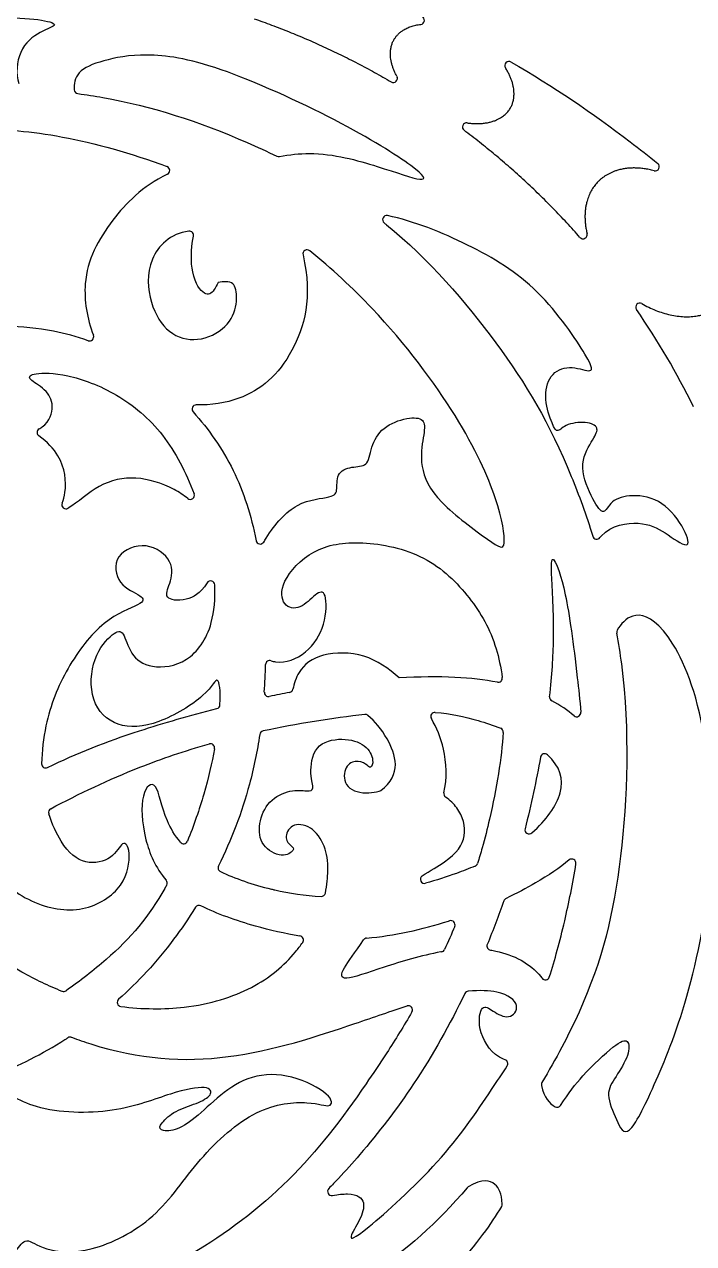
# Model space of a CAD drawing. Header units: millimetres. Extents: x -115 to 95, y -178 to 100.
# Drawn here: x -66.66 to -50.52, y -27.3 to 2.13 of the extents above; entities that cross this region are included whole.
import ezdxf

# ---------------------------------------------------------------- set-up
doc = ezdxf.new("R2010")
doc.units = ezdxf.units.MM
doc.header["$MEASUREMENT"] = 0
doc.layers.add('Layer 03', color=5, linetype='Continuous')

msp = doc.modelspace()

# ---------------------------------------------------------------- linework, layer by layer
at = {"layer": 'Layer 03'}
for centre, radius, start, end in [((-57.111, 2.231), 0.1, 276.4996, 65.7767), ((-54.97, 1.137), 0.1, 60.0553, 212.4138), ((-57.762, 0.829), 0.1, 239.6283, 29.0247), ((-65.359, 0.559), 0.1, 185.7183, 262.6173), ((-55.995, -0.345), 0.1, 82.0171, 233.139), ((-60.526, -0.962), 0.1, 244.0064, 281.7765), ((-63.257, -1.395), 0.1, 296.0806, 69.0192), ((-51.442, -1.304), 0.1, 255.1138, 51.0511), ((-57.919, -2.583), 0.1, 78.2507, 231.2806), ((-62.68, -2.961), 0.1, 347.9715, 96.4277), ((-53.182, -2.943), 0.1, 221.4104, 13.5541), ((-59.842, -3.41), 0.1, 50.8807, 193.1284), ((-51.813, -4.694), 0.1, 59.9721, 214.6135), ((-67.238, -15.34), 18.642, 26.2258, 34.6135), ((-65.089, -5.41), 0.1, 250.5974, 21.3074), ((-62.518, -7.154), 0.1, 88.5605, 222.0621), ((-66.257, -7.72), 0.1, 120.375, 235.6309), ((-62.659, -9.236), 0.1, 230.9515, 21.2162), ((-65.659, -9.464), 0.1, 157.9244, 301.5965), ((-52.852, -10.194), 0.1, 197.463, 320.6883), ((-60.973, -10.313), 0.1, 191.3277, 329.25), ((-62.168, -11.402), 0.1, 2.0551, 148.8119), ((-52.273, -12.546), 0.1, 149.4599, 189.9857), ((-60.742, -13.325), 0.1, 71.8549, 178.6992), ((-55.231, -13.65), 0.1, 259.1168, 7.4915), ((-60.773, -13.994), 0.1, 176.0592, 281.8366), ((-60.282, -13.896), 0.1, 280.8279, 347.6653), ((-53.891, -14.109), 0.1, 173.5346, 241.7241), ((-62.043, -14.289), 0.1, 284.231, 357.2823), ((-58.437, -14.627), 0.1, 50.0356, 96.1569), ((-56.757, -14.576), 0.1, 85.1553, 210.1768), ((-53.336, -14.483), 0.1, 229.6954, 5.0258), ((-60.884, -15.024), 0.1, 101.8802, 171.467), ((-55.207, -14.954), 0.1, 355.9099, 68.4085), ((-62.173, -15.336), 0.1, 349.6179, 105.5388), ((-54.111, -15.576), 0.1, 47.5483, 169.6686), ((-66.146, -15.719), 0.1, 179.0874, 296.4957), ((-58.122, -16.282), 0.1, 282.7931, 306.2468), ((-56.444, -16.44), 0.1, 166.3876, 235.3556), ((-65.981, -16.892), 0.1, 117.9702, 197.7406), ((-54.484, -17.311), 0.1, 166.0249, 311.4736), ((-62.82, -17.548), 0.1, 219.9351, 337.9434), ((-61.889, -18.228), 0.1, 153.8032, 244.255), ((-55.825, -18.096), 0.1, 292.3685, 342.8643), ((-53.453, -18.116), 0.1, 350.9037, 130.098), ((-63.315, -18.596), 0.1, 331.083, 40.9367), ((-57.009, -18.507), 0.1, 122.3359, 286.0734), ((-59.498, -18.82), 0.1, 266.5775, 348.1364), ((-54.997, -19.057), 0.1, 115.4941, 160.8827), ((-62.448, -19.235), 0.1, 63.2259, 148.0837), ((-56.371, -19.603), 0.1, 337.3083, 107.7782), ((-60.029, -19.973), 0.1, 324.5547, 81.307), ((-58.396, -20.026), 0.1, 95.0839, 146.1703), ((-56.615, -20.158), 0.1, 280.2847, 335.2612), ((-55.402, -20.116), 0.1, 157.3491, 261.1095), ((-54.092, -20.835), 0.1, 216.3055, 341.9618), ((-65.716, -21.117), 0.1, 248.5593, 305.2891), ((-64.323, -21.478), 0.1, 131.6977, 262.5605), ((-55.942, -21.307), 0.1, 95.4716, 153.9579), ((-57.397, -21.657), 0.1, 329.85, 107.9934), ((-65.557, -22.415), 0.1, 69.5648, 122.8082), ((-55.097, -22.957), 0.1, 327.5184, 70.1944), ((-54.089, -23.465), 0.1, 149.1739, 192.807), ((-53.807, -23.91), 0.1, 240.6941, 327.0505), ((-59.246, -26.041), 0.1, 136.0371, 281.0507), ((-55.899, -26.017), 0.1, 122.8093, 139.5026), ((-55.232, -26.353), 0.1, 329.1921, 4.7288)]:
    msp.add_arc(centre, radius, start, end, dxfattribs=at)
for points, knots in [([(-74.664, -1.857), (-74.649, -1.757), (-74.674, -1.594), (-75.211, -1.763), (-75.841, -1.376), (-75.522, -0.36), (-73.884, 1.181), (-71.591, 1.952), (-69.01, 2.337), (-67.828, 2.324), (-67.37, 2.311), (-66.911, 2.298), (-66.257, 2.259), (-65.775, 2.123), (-66.272, 1.988), (-66.814, 1.563), (-66.876, 0.933), (-66.797, 0.707)], [-197.460913, -197.460913, -197.460913, -197.460913, -196.70404, -195.477063, -194.250086, -193.02311, -191.796133, -190.569156, -189.34218, -188.115203, -188.115203, -188.115203, -186.888226, -185.66125, -184.434273, -183.207296, -182.083755, -182.083755, -182.083755, -182.083755]), ([(-60.506, -1.06), (-60.269, -1.011), (-59.419, -0.924), (-58.063, -1.306), (-56.905, -1.727), (-57.048, -1.426), (-58.955, -0.218), (-62.189, 1.245), (-63.798, 1.461), (-64.815, 1.262), (-65.412, 1.007), (-65.473, 0.692), (-65.458, 0.549)], [-61.54508, -61.54508, -61.54508, -61.54508, -61.050871, -59.823894, -58.596917, -57.369941, -56.142964, -54.915987, -53.689011, -52.462034, -51.235057, -50.096682, -50.096682, -50.096682, -50.096682]), ([(-54.92, 1.223), (-53.899, 0.635), (-52.718, -0.169), (-51.599, -1.049), (-51.379, -1.226)], [-47.017226, -47.017226, -47.017226, -47.017226, -45.380421, -44.973376, -44.973376, -44.973376, -44.973376]), ([(-65.371, 0.46), (-65.17, 0.433), (-63.804, 0.225), (-62.213, -0.29), (-60.809, -0.936), (-60.57, -1.052)], [-49.962468, -49.962468, -49.962468, -49.962468, -49.707962, -48.239048, -47.936027, -47.936027, -47.936027, -47.936027]), ([(-68.592, -5.157), (-68.484, -4.898), (-68.293, -4.165), (-68.454, -2.829), (-69.487, -1.634), (-70.374, -1.341), (-71.485, -1.753), (-71.848, -2.514), (-71.812, -3.136), (-71.539, -3.408), (-71.267, -3.317), (-71.042, -2.87), (-70.469, -2.94), (-70.346, -3.449), (-70.479, -4.28), (-71.024, -5.008), (-71.639, -5.227), (-72.337, -5.063), (-72.631, -4.639), (-72.59, -4.372), (-72.384, -4.434), (-72.261, -4.666), (-72.145, -4.871), (-71.769, -4.926), (-71.393, -4.796), (-71.058, -4.434), (-71.154, -3.825), (-71.53, -3.593), (-71.974, -3.688), (-72.22, -3.846), (-72.562, -3.559), (-72.737, -3.087), (-72.625, -2.531), (-71.987, -1.712), (-70.97, -1.142), (-69.838, -0.631), (-67.864, -0.363), (-66.025, -0.462), (-64.183, -0.94), (-63.278, -1.28), (-63.221, -1.302)], [492.701842, 492.701842, 492.701842, 492.701842, 493.580743, 495.049657, 496.518571, 497.987485, 499.456399, 500.925313, 502.394227, 503.863141, 505.332055, 506.800969, 508.269883, 509.738797, 511.207711, 512.676625, 514.145539, 515.614453, 517.083367, 518.552281, 520.021195, 521.490109, 522.959023, 524.427937, 525.896851, 527.365765, 528.834679, 530.303593, 531.772507, 533.241421, 534.710335, 536.179249, 537.648163, 539.117077, 540.585991, 542.054905, 543.523819, 544.992733, 546.461647, 546.559853, 546.559853, 546.559853, 546.559853]), ([(-63.213, -1.485), (-63.823, -1.784), (-64.639, -2.619), (-65.329, -3.876), (-65.153, -4.97), (-64.996, -5.374)], [484.758772, 484.758772, 484.758772, 484.758772, 486.592025, 488.629703, 490.007045, 490.007045, 490.007045, 490.007045]), ([(-52.774, -10.258), (-52.764, -10.245), (-52.508, -9.949), (-51.753, -9.842), (-51.223, -10.108), (-50.572, -10.6), (-50.681, -10.1), (-51.243, -9.335), (-52.026, -9.194), (-52.533, -9.36), (-52.674, -9.751), (-52.923, -9.407), (-53.315, -8.532), (-52.958, -7.895), (-52.776, -7.622), (-53.015, -7.451), (-53.606, -7.497), (-53.802, -7.745), (-53.912, -7.567), (-54.14, -6.917), (-54.008, -6.3), (-53.519, -6.081), (-52.974, -6.291), (-52.905, -6.124), (-54.222, -4.184), (-55.899, -3.167), (-57.266, -2.617), (-57.899, -2.485)], [146.630512, 146.630512, 146.630512, 146.630512, 146.684671, 147.911648, 149.138624, 150.365601, 151.592578, 152.819554, 154.046531, 155.273508, 156.500485, 157.727461, 158.954438, 160.181415, 161.408391, 162.635368, 163.862345, 165.089322, 166.316298, 167.543275, 168.770252, 169.997228, 171.224205, 172.451182, 173.678159, 174.905135, 176.121542, 176.121542, 176.121542, 176.121542]), ([(-62.691, -2.862), (-63.149, -2.914), (-63.75, -3.549), (-63.66, -4.635), (-63.201, -5.367), (-62.491, -5.564), (-61.737, -5.203), (-61.508, -4.602), (-61.562, -4.132), (-61.715, -4.056), (-61.985, -4.096)], [74.358425, 74.358425, 74.358425, 74.358425, 75.109079, 75.93351, 76.75794, 77.58237, 78.406801, 79.231231, 80.055662, 80.880092, 80.880092, 80.880092, 80.880092]), ([(-57.982, -2.661), (-57.964, -2.675), (-56.916, -3.521), (-55.129, -5.595), (-53.791, -7.828), (-53.108, -9.712), (-52.947, -10.224)], [176.38863, 176.38863, 176.38863, 176.38863, 176.413507, 177.882421, 179.351335, 179.861244, 179.861244, 179.861244, 179.861244]), ([(-61.985, -4.096), (-62.02, -4.165), (-62.12, -4.36), (-62.291, -4.446), (-62.635, -4.034), (-62.652, -3.31), (-62.582, -2.982)], [70.269484, 70.269484, 70.269484, 70.269484, 70.806179, 72.033156, 73.260132, 74.169134, 74.169134, 74.169134, 74.169134]), ([(-59.94, -3.432), (-59.699, -4.464), (-60.144, -5.988), (-61.203, -6.919), (-62.158, -7.063), (-62.515, -7.054)], [-317.207712, -317.207712, -317.207712, -317.207712, -315.340453, -313.302774, -312.101965, -312.101965, -312.101965, -312.101965]), ([(-60.887, -10.364), (-60.868, -10.332), (-60.634, -9.951), (-60.1, -9.344), (-59.17, -9.297), (-59.111, -9.12), (-59.135, -8.649), (-58.699, -8.532), (-58.346, -8.543), (-58.306, -8.002), (-57.974, -7.531), (-57.324, -7.33), (-56.97, -7.401), (-57.029, -7.79), (-57.147, -8.52), (-56.77, -9.368), (-55.286, -10.451), (-55.015, -10.604), (-55.18, -9.438), (-56.075, -7.448), (-57.869, -5.031), (-59.259, -3.755), (-59.779, -3.332)], [-344.895369, -344.895369, -344.895369, -344.895369, -344.76296, -343.294046, -341.825132, -340.356218, -338.887304, -337.41839, -335.949476, -334.480562, -333.011648, -331.542734, -330.07382, -328.604906, -327.135992, -325.667078, -324.198164, -322.72925, -321.260336, -319.791422, -318.322508, -317.455981, -317.455981, -317.455981, -317.455981]), ([(-65.122, -5.504), (-65.403, -5.405), (-66.459, -5.125), (-67.602, -5.125), (-68.369, -5.269), (-68.478, -5.293)], [490.235177, 490.235177, 490.235177, 490.235177, 490.766129, 492.235043, 492.48377, 492.48377, 492.48377, 492.48377]), ([(-66.307, -7.634), (-66.281, -7.619), (-66.054, -7.469), (-65.925, -7.055), (-66.139, -6.66), (-66.608, -6.425), (-66.491, -6.276), (-65.691, -6.276), (-64.421, -6.735), (-63.259, -7.705), (-62.769, -8.678), (-62.566, -9.199)], [351.288588, 351.288588, 351.288588, 351.288588, 351.462673, 352.931587, 354.400501, 355.869415, 357.338329, 358.807243, 360.276157, 361.745071, 363.210971, 363.210971, 363.210971, 363.210971]), ([(-62.592, -7.221), (-62.219, -7.635), (-61.553, -8.581), (-61.193, -9.72), (-61.071, -10.333)], [-311.868961, -311.868961, -311.868961, -311.868961, -311.085011, -310.308172, -310.308172, -310.308172, -310.308172]), ([(-65.752, -9.426), (-65.72, -9.346), (-65.631, -9.01), (-65.705, -8.381), (-66.11, -7.942), (-66.313, -7.803)], [347.881231, 347.881231, 347.881231, 347.881231, 348.384382, 349.853296, 350.753705, 350.753705, 350.753705, 350.753705]), ([(-62.722, -9.313), (-62.823, -9.231), (-63.232, -8.974), (-63.978, -8.747), (-64.85, -8.92), (-65.373, -9.405), (-65.607, -9.549)], [344.319964, 344.319964, 344.319964, 344.319964, 344.697978, 345.699755, 346.701532, 347.630476, 347.630476, 347.630476, 347.630476]), ([(-62.254, -11.35), (-62.416, -11.619), (-62.837, -11.819), (-63.323, -11.733), (-63.146, -11.4), (-63.031, -10.828), (-63.697, -10.319), (-64.539, -10.651), (-64.435, -11.421), (-63.77, -11.67), (-63.77, -11.858), (-64.747, -12.18), (-65.673, -13.397), (-66.142, -14.564), (-66.241, -15.408), (-66.246, -15.717)], [-363.200293, -363.200293, -363.200293, -363.200293, -362.53148, -361.638168, -360.744855, -359.851543, -358.95823, -358.064917, -357.171605, -356.278292, -355.38498, -354.491667, -353.598354, -352.705042, -352.178621, -352.178621, -352.178621, -352.178621]), ([(-60.711, -13.23), (-60.675, -13.242), (-60.391, -13.309), (-59.826, -13.083), (-59.373, -12.378), (-59.363, -11.505), (-59.626, -11.589), (-60.005, -12.01), (-60.437, -11.936), (-60.517, -11.358), (-59.741, -10.495), (-58.577, -10.295), (-56.938, -10.632), (-55.86, -11.704), (-55.336, -12.617), (-55.166, -13.381), (-55.132, -13.637)], [825.48289, 825.48289, 825.48289, 825.48289, 825.702735, 827.171649, 828.640563, 830.109477, 831.578391, 833.047305, 834.516219, 835.985133, 837.454047, 838.922961, 840.391875, 841.860789, 843.329703, 843.951999, 843.951999, 843.951999, 843.951999]), ([(-53.99, -14.098), (-53.932, -13.584), (-53.857, -12.405), (-53.972, -10.917), (-53.924, -10.632), (-53.604, -11.427), (-53.386, -13.026), (-53.262, -14.184), (-53.236, -14.474)], [576.6648, 576.6648, 576.6648, 576.6648, 577.661101, 579.242905, 580.82471, 582.406514, 583.988319, 584.489516, 584.489516, 584.489516, 584.489516]), ([(-61.943, -14.293), (-61.926, -13.932), (-61.995, -13.509), (-62.179, -14.035), (-63.467, -14.815), (-64.454, -14.877), (-65.108, -14.244), (-65.039, -13.108), (-64.488, -12.515), (-64.269, -12.484), (-64.124, -13.087), (-63.645, -13.441), (-62.709, -13.327), (-62.122, -12.528), (-62.056, -11.731), (-62.068, -11.399)], [-381.818884, -381.818884, -381.818884, -381.818884, -380.55633, -379.087416, -377.618502, -376.149588, -374.680674, -373.21176, -371.742846, -370.273932, -368.805018, -367.336104, -365.86719, -364.398276, -363.456432, -363.456432, -363.456432, -363.456432]), ([(-53.723, -23.965), (-53.529, -23.665), (-53.163, -23.184), (-52.365, -22.445), (-52.071, -22.34), (-52.052, -22.731), (-52.404, -23.297), (-52.657, -23.668), (-52.367, -24.333), (-52.127, -24.852), (-51.498, -23.59), (-50.661, -21.566), (-49.925, -18.1), (-50.258, -14.154), (-51.29, -12.219), (-52.005, -12.036), (-52.271, -12.346), (-52.359, -12.495)], [148.740867, 148.740867, 148.740867, 148.740867, 149.682233, 150.909209, 152.136186, 153.363163, 154.59014, 155.817116, 157.044093, 158.27107, 159.498046, 160.725023, 161.952, 163.178977, 164.405953, 165.63293, 166.676542, 166.676542, 166.676542, 166.676542]), ([(-52.372, -12.563), (-52.328, -12.81), (-52.042, -14.681), (-52.176, -18.2), (-52.83, -20.95), (-53.837, -22.846), (-54.175, -23.414)], [166.747273, 166.747273, 166.747273, 166.747273, 166.971317, 168.440231, 169.909145, 170.554465, 170.554465, 170.554465, 170.554465]), ([(-57.622, -13.646), (-57.87, -13.416), (-58.448, -13.015), (-59.528, -13.028), (-60.036, -13.403), (-60.155, -13.786), (-60.184, -13.917)], [821.178408, 821.178408, 821.178408, 821.178408, 822.091719, 823.042731, 823.993743, 824.58718, 824.58718, 824.58718, 824.58718]), ([(-55.25, -13.749), (-55.556, -13.69), (-56.259, -13.606), (-57.134, -13.616), (-57.622, -13.646)], [844.148749, 844.148749, 844.148749, 844.148749, 844.729552, 845.350554, 845.350554, 845.350554, 845.350554]), ([(-66.101, -15.808), (-65.398, -15.458), (-64.162, -14.98), (-62.665, -14.549), (-62.019, -14.386)], [-383.560926, -383.560926, -383.560926, -383.560926, -382.630292, -381.946383, -381.946383, -381.946383, -381.946383]), ([(-58.063, -16.363), (-57.54, -15.979), (-57.805, -15.168), (-58.207, -14.689), (-58.372, -14.551)], [-745.4932, -745.4932, -745.4932, -745.4932, -744.552288, -743.938107, -743.938107, -743.938107, -743.938107]), ([(-56.541, -16.417), (-56.458, -16.074), (-56.493, -15.353), (-56.713, -14.85), (-56.843, -14.627)], [708.708339, 708.708339, 708.708339, 708.708339, 709.599889, 710.365704, 710.365704, 710.365704, 710.365704]), ([(-56.748, -14.477), (-56.371, -14.509), (-55.861, -14.614), (-55.348, -14.791), (-55.17, -14.861)], [710.583908, 710.583908, 710.583908, 710.583908, 711.372513, 711.815148, 711.815148, 711.815148, 711.815148]), ([(-60.983, -15.009), (-61.044, -15.413), (-61.266, -16.507), (-61.672, -17.559), (-61.979, -18.184)], [-785.570881, -785.570881, -785.570881, -785.570881, -785.149205, -784.425168, -784.425168, -784.425168, -784.425168]), ([(-66.028, -16.803), (-65.349, -16.443), (-64.097, -15.848), (-62.801, -15.407), (-62.2, -15.239)], [499.281669, 499.281669, 499.281669, 499.281669, 500.597683, 501.543064, 501.543064, 501.543064, 501.543064]), ([(-59.4, -18.841), (-59.358, -18.64), (-59.323, -18.175), (-59.383, -17.707), (-59.735, -17.19), (-60.252, -17.149), (-60.397, -17.542), (-60.218, -17.707), (-60.114, -17.79), (-60.425, -18.003), (-60.969, -17.721), (-61.031, -17.162), (-60.79, -16.597), (-60.232, -16.321), (-59.818, -16.39), (-59.652, -16.349), (-59.783, -16.025), (-59.701, -15.239), (-58.977, -15.066), (-58.397, -15.245), (-58.211, -15.659), (-58.315, -15.852), (-58.404, -15.721), (-58.673, -15.611), (-58.97, -15.797), (-58.949, -16.328), (-58.464, -16.453), (-58.185, -16.399), (-58.1, -16.379)], [-782.333763, -782.333763, -782.333763, -782.333763, -781.390852, -779.921938, -778.453024, -776.98411, -775.515196, -774.046282, -772.577368, -771.108454, -769.63954, -768.170626, -766.701712, -765.232798, -763.763884, -762.29497, -760.826056, -759.357142, -757.888228, -756.419314, -754.9504, -753.481486, -752.012572, -750.543658, -749.074744, -747.60583, -746.136916, -745.534134, -745.534134, -745.534134, -745.534134]), ([(-62.075, -15.354), (-62.136, -15.69), (-62.303, -16.42), (-62.575, -17.209), (-62.727, -17.585)], [501.745384, 501.745384, 501.745384, 501.745384, 502.483867, 503.19403, 503.19403, 503.19403, 503.19403]), ([(-54.418, -17.386), (-54.074, -17.082), (-53.552, -16.358), (-53.737, -15.783), (-54.043, -15.502)], [-553.687004, -553.687004, -553.687004, -553.687004, -552.425183, -551.065563, -551.065563, -551.065563, -551.065563]), ([(-62.897, -17.612), (-63.036, -17.445), (-63.329, -16.94), (-63.46, -16.043), (-63.868, -16.357), (-63.824, -17.428), (-63.507, -18.222), (-63.239, -18.531)], [503.399993, 503.399993, 503.399993, 503.399993, 504.17164, 505.640554, 507.109468, 508.578382, 509.713491, 509.713491, 509.713491, 509.713491]), ([(-57.062, -18.422), (-56.865, -18.297), (-56.305, -17.979), (-55.941, -17.479), (-56.115, -16.863), (-56.394, -16.596), (-56.501, -16.523)], [704.174102, 704.174102, 704.174102, 704.174102, 704.929857, 706.398772, 707.867686, 708.587967, 708.587967, 708.587967, 708.587967]), ([(-67.661, -17.914), (-67.619, -17.989), (-67.321, -18.479), (-66.529, -19.143), (-65.207, -19.361), (-64.197, -18.685), (-64.083, -17.769), (-64.291, -17.529), (-64.509, -18.029), (-65.197, -18.185), (-65.709, -17.789), (-65.993, -17.181), (-66.076, -16.922)], [491.311538, 491.311538, 491.311538, 491.311538, 491.46661, 492.359922, 493.253235, 494.146548, 495.03986, 495.933173, 496.826485, 497.719798, 498.61311, 499.142443, 499.142443, 499.142443, 499.142443]), ([(-55.44, -17.056), (-55.493, -17.286), (-55.585, -17.644), (-55.69, -18), (-55.729, -18.125)], [702.4295227, 702.4295227, 702.4295227, 702.4295227, 702.7600793, 702.9391547, 702.9391547, 702.9391547, 702.9391547]), ([(-55.787, -18.188), (-55.93, -18.248), (-56.305, -18.391), (-56.722, -18.528), (-56.981, -18.603)], [703.0272865, 703.0272865, 703.0272865, 703.0272865, 703.3738551, 703.8883261, 703.8883261, 703.8883261, 703.8883261]), ([(-53.517, -18.039), (-53.744, -18.23), (-54.205, -18.539), (-54.786, -18.846), (-55.04, -18.967)], [11.119769, 11.119769, 11.119769, 11.119769, 11.912624, 12.462623, 12.462623, 12.462623, 12.462623]), ([(-53.997, -20.866), (-53.863, -20.455), (-53.633, -19.608), (-53.431, -18.61), (-53.354, -18.131)], [9.293966, 9.293966, 9.293966, 9.293966, 10.136515, 10.876829, 10.876829, 10.876829, 10.876829]), ([(-61.932, -18.318), (-61.578, -18.488), (-61.133, -18.644), (-60.649, -18.756), (-60.621, -18.762)], [-784.2673, -784.2673, -784.2673, -784.2673, -783.290697, -783.232327, -783.232327, -783.232327, -783.232327]), ([(-63.227, -18.645), (-63.243, -18.672), (-63.64, -19.381), (-64.305, -20.175), (-65.319, -20.959), (-65.658, -21.199)], [509.835409, 509.835409, 509.835409, 509.835409, 509.894272, 511.363186, 512.08148, 512.08148, 512.08148, 512.08148]), ([(-65.753, -21.211), (-66.076, -21.083), (-67.022, -20.625), (-68.217, -19.796), (-68.812, -19.121), (-68.937, -18.959)], [512.180492, 512.180492, 512.180492, 512.180492, 512.932687, 514.401601, 514.835173, 514.835173, 514.835173, 514.835173]), ([(-62.533, -19.182), (-62.702, -19.453), (-63.28, -20.297), (-63.922, -20.987), (-64.389, -21.403)], [-193.937318, -193.937318, -193.937318, -193.937318, -193.594657, -192.818134, -192.818134, -192.818134, -192.818134]), ([(-60.014, -19.875), (-60.378, -19.819), (-61.201, -19.628), (-62.013, -19.343), (-62.403, -19.146)], [-188.005717, -188.005717, -188.005717, -188.005717, -187.282317, -186.330608, -186.330608, -186.330608, -186.330608]), ([(-58.405, -19.926), (-57.749, -19.868), (-57.058, -19.717), (-56.41, -19.51), (-56.402, -19.508)], [553.822382, 553.822382, 553.822382, 553.822382, 555.015558, 555.031049, 555.031049, 555.031049, 555.031049]), ([(-56.597, -20.256), (-56.604, -20.257), (-57.077, -20.344), (-58.062, -20.642), (-59.057, -21.005), (-59.017, -20.7), (-58.689, -20.283), (-58.479, -19.97)], [547.882832, 547.882832, 547.882832, 547.882832, 547.904174, 549.373088, 550.842002, 552.310916, 553.733219, 553.733219, 553.733219, 553.733219]), ([(-64.336, -21.577), (-63.818, -21.644), (-62.598, -21.653), (-61.081, -21.174), (-60.325, -20.529), (-60.002, -20.108), (-59.948, -20.031)], [-192.589735, -192.589735, -192.589735, -192.589735, -191.466909, -189.997995, -188.529081, -188.209488, -188.209488, -188.209488, -188.209488]), ([(-55.417, -20.215), (-55.372, -20.222), (-54.902, -20.308), (-54.44, -20.544), (-54.182, -20.881), (-54.172, -20.894)], [13.344375, 13.344375, 13.344375, 13.344375, 13.498111, 14.967025, 15.028001, 15.028001, 15.028001, 15.028001]), ([(-55.063, -22.863), (-55.111, -22.846), (-55.43, -22.698), (-55.761, -22.073), (-55.625, -21.493), (-55.378, -21.678), (-54.959, -21.925), (-54.663, -21.555), (-55.071, -21.211), (-55.672, -21.181), (-55.952, -21.208)], [252.062547, 252.062547, 252.062547, 252.062547, 252.313253, 253.782167, 255.251081, 256.719995, 258.188909, 259.657823, 261.126737, 262.029458, 262.029458, 262.029458, 262.029458]), ([(-56.032, -21.263), (-56.393, -22.001), (-57.167, -23.397), (-58.118, -24.626), (-58.571, -25.152)], [262.131536, 262.131536, 262.131536, 262.131536, 263.44768, 264.596373, 264.596373, 264.596373, 264.596373]), ([(-65.522, -22.321), (-65.366, -22.379), (-64.038, -22.839), (-61.753, -23.004), (-59.008, -22.104), (-57.8, -21.683), (-57.428, -21.562)], [506.91307, 506.91307, 506.91307, 506.91307, 507.107755, 508.576669, 510.045583, 510.824103, 510.824103, 510.824103, 510.824103]), ([(-67.371, -23.229), (-66.791, -23.006), (-66.204, -22.71), (-65.636, -22.346), (-65.611, -22.331)], [505.9326254, 505.9326254, 505.9326254, 505.9326254, 506.7824742, 506.8201428, 506.8201428, 506.8201428, 506.8201428]), ([(-57.92, -22.697), (-58.084, -22.951), (-58.825, -24.053), (-60.171, -25.847), (-62.65, -27.692), (-64.89, -28.628), (-66.897, -28.629), (-67.984, -28.414), (-69.015, -27.548), (-68.661, -27.577), (-68.001, -27.832), (-67.238, -27.778), (-66.837, -27.494), (-66.638, -27.111), (-66.241, -27.466), (-65.12, -27.58), (-63.445, -26.742), (-62.495, -25.238), (-61.047, -23.947), (-59.699, -23.848), (-59.245, -24.06), (-59.203, -23.72), (-60.21, -23.195), (-61.211, -23.206), (-61.941, -23.702), (-62.569, -24.312), (-63.041, -24.6), (-63.43, -24.576), (-63.388, -24.408), (-63.035, -24.079), (-62.497, -23.924), (-62.102, -23.714), (-62.198, -23.469), (-63.053, -23.623), (-64.424, -24.179), (-66.396, -24.143), (-67.145, -23.638), (-67.403, -23.395)], [511.608082, 511.608082, 511.608082, 511.608082, 512.034962, 513.503876, 514.97279, 516.441704, 517.910618, 519.379532, 520.848446, 522.31736, 523.786274, 525.255188, 526.724102, 528.193016, 529.66193, 531.130844, 532.599758, 534.068672, 535.537586, 537.0065, 538.475414, 539.944328, 541.413242, 542.882156, 544.35107, 545.819984, 547.288898, 548.757812, 550.226726, 551.69564, 553.164554, 554.633468, 556.102382, 557.571296, 559.04021, 560.509124, 561.701161, 561.701161, 561.701161, 561.701161]), ([(-59.227, -26.139), (-59.091, -26.113), (-58.658, -26.069), (-58.406, -26.294), (-58.555, -26.723), (-58.862, -27.205), (-58.66, -27.205), (-56.549, -25.302), (-55.621, -23.931), (-55.134, -23.202), (-55.012, -23.011)], [241.214014, 241.214014, 241.214014, 241.214014, 241.843399, 243.425203, 245.007008, 246.588812, 248.170617, 249.752421, 251.334225, 251.883344, 251.883344, 251.883344, 251.883344]), ([(-58.571, -25.152), (-58.742, -25.351), (-58.992, -25.629), (-59.241, -25.892), (-59.318, -25.972)], [240.3343041, 240.3343041, 240.3343041, 240.3343041, 240.7674156, 240.9609176, 240.9609176, 240.9609176, 240.9609176]), ([(-55.132, -26.345), (-55.154, -26.083), (-55.25, -25.839), (-55.608, -25.71), (-55.953, -25.932)], [-226.598301, -226.598301, -226.598301, -226.598301, -225.939948, -225.263439, -225.263439, -225.263439, -225.263439]), ([(-55.975, -25.952), (-56.702, -26.803), (-58.328, -28.251), (-61.897, -29.96), (-64.42, -30.343), (-66.165, -30.381), (-66.945, -30.367)], [-225.249993, -225.249993, -225.249993, -225.249993, -224.010227, -222.541313, -221.072399, -220.070264, -220.070264, -220.070264, -220.070264]), ([(-67.013, -30.541), (-66.962, -30.587), (-66.772, -30.74), (-66.31, -30.849), (-65.862, -30.849), (-65.914, -31.348), (-66.086, -31.813), (-66.517, -32.003), (-66.379, -32.192), (-65.813, -32.313), (-65.4, -31.985), (-65.297, -32.158), (-65.362, -32.485), (-65.524, -32.812), (-65.093, -32.864), (-62.992, -32.588), (-59.868, -31.461), (-56.115, -27.863), (-55.399, -26.83), (-55.146, -26.404)], [-219.827275, -219.827275, -219.827275, -219.827275, -219.379912, -218.152935, -216.925959, -215.698982, -214.472005, -213.245029, -212.018052, -210.791075, -209.564098, -208.337122, -207.110145, -205.883168, -204.656192, -203.429215, -202.202238, -200.975261, -200.051088, -200.051088, -200.051088, -200.051088]), ([(-53.373, -28.059), (-53.372, -28.278), (-53.295, -28.946), (-52.84, -29.665), (-51.731, -29.795), (-49.895, -29.17), (-48.256, -27.95), (-47.376, -26.939), (-47.102, -26.591)], [8420.991322, 8420.991322, 8420.991322, 8420.991322, 8421.858735, 8423.882995, 8425.907255, 8427.931515, 8429.955775, 8430.909266, 8430.909266, 8430.909266, 8430.909266])]:
    msp.add_open_spline(points, degree=3, knots=knots, dxfattribs=at)
for points, weights in [([(-61.118, 2.268), (-59.39, 1.668), (-57.812, 0.743)], [0.90082881356, 0.880497628502, 0.868910037048]), ([(-53.257, -3.01), (-54.523, -1.574), (-56.055, -0.425)], [0.854114976928, 0.851870683429, 0.858595364065])]:
    msp.add_rational_spline(points, weights, degree=2, dxfattribs=at)
for points, weights, knots in [([(-57.674, 0.878), (-57.962, 1.397), (-57.74, 1.771), (-57.556, 2.08), (-57.099, 2.132)], [0.85375044411, 0.848181443144, 1, 0.871578305509, 0.855771929889], [109.227611, 109.227611, 109.227611, 110.041819, 110.041819, 110.730549, 110.730549, 110.730549]), ([(-55.981, -0.246), (-55.213, -0.354), (-54.94, 0.106), (-54.695, 0.517), (-55.055, 1.083)], [0.861293386125, 0.819885956737, 1, 0.835812259043, 0.855702622658], [-49.129644, -49.129644, -49.129644, -48.163686, -48.163686, -47.283141, -47.283141, -47.283141]), ([(-51.468, -1.401), (-52.342, -1.168), (-52.83, -1.676), (-53.273, -2.138), (-53.085, -2.92)], [0.856281903243, 0.833563857676, 1, 0.846175252447, 0.853925109151], [-44.701214, -44.701214, -44.701214, -43.808611, -43.808611, -42.983643, -42.983643, -42.983643]), ([(-51.763, -4.608), (-50.516, -5.328), (-49.801, -4.585), (-49.228, -3.988), (-49.671, -2.974)], [0.897287557135, 0.773523893498, 1, 0.809791231796, 0.866630692624], [253.881132, 253.881132, 253.881132, 255.095732, 255.095732, 256.115828, 256.115828, 256.115828])]:
    msp.add_rational_spline(points, weights, degree=2, knots=knots, dxfattribs=at)
for points in [[(-60.873, -13.987), (-60.857, -13.764), (-60.847, -13.543), (-60.842, -13.323)], [(-60.263, -13.994), (-60.425, -14.025), (-60.588, -14.058), (-60.752, -14.092)], [(-53.4, -14.559), (-53.554, -14.429), (-53.733, -14.307), (-53.938, -14.197)], [(-58.447, -14.528), (-59.216, -14.611), (-60.106, -14.758), (-60.905, -14.926)], [(-55.107, -14.961), (-55.151, -15.577), (-55.264, -16.305), (-55.44, -17.056)], [(-54.209, -15.558), (-54.31, -16.113), (-54.437, -16.707), (-54.581, -17.287)], [(-60.621, -18.762), (-60.266, -18.841), (-59.891, -18.897), (-59.504, -18.92)], [(-55.092, -19.025), (-55.217, -19.384), (-55.35, -19.732), (-55.494, -20.077)], [(-56.279, -19.642), (-56.358, -19.829), (-56.439, -20.015), (-56.524, -20.2)], [(-57.31, -21.707), (-57.507, -22.045), (-57.711, -22.375), (-57.92, -22.697)], [(-54.187, -23.487), (-54.122, -23.773), (-53.993, -23.921), (-53.856, -23.997)]]:
    msp.add_open_spline(points, degree=3, dxfattribs=at)

doc.saveas('drawing.dxf')
